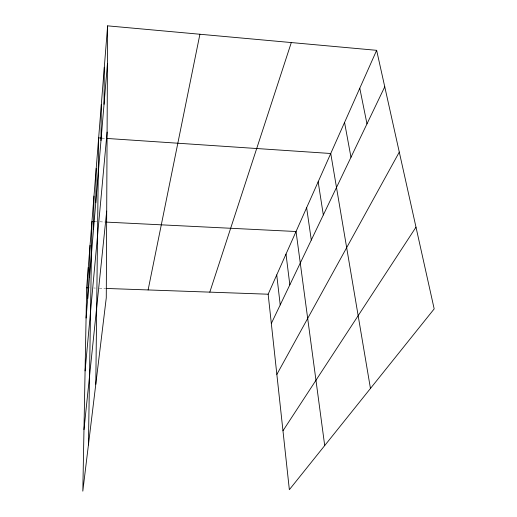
<?xml version="1.0" encoding="UTF-8"?>
<svg xmlns="http://www.w3.org/2000/svg" width="517" height="517" viewBox="0 0 517 517"><rect width="100%" height="100%" fill="white"/><g stroke="black" fill="none" stroke-linecap="round" stroke-linejoin="round"><path stroke-width="0.39" stroke-dasharray="2.58 1.94" d="M93.784 288.008L95.374 288.066M99.342 288.202L105.681 288.428M95.134 221.554L96.724 221.631M99.897 221.787L104.66 222.026M101.843 138.11L105.035 138.33"/><path stroke-width="0.78" d="M107.62 25.85L106.269 297.87L82.817 491.15L86.649 287.756L107.62 25.85L376.641 50.323L434.183 308.895L289.358 489.683L268.155 294.212L376.641 50.323M104.027 104.318L104.311 67.229M100.983 140.592L101.332 104.369M95.794 384.228L98.65 137.897L101.843 138.11M93.506 229.632L93.991 196.033M95.761 202.78L96.214 168.316M88.426 444.943L91.961 221.399L94.346 221.515M87.722 298.496L88.278 267.412M89.499 277.274L90.042 245.368M86.08 318.039L107.433 63.765M85.085 370.935L107.09 132.068M83.98 429.627L106.702 211.104M148.114 289.94L199.905 34.245M209.805 292.137L291.304 42.562M271.328 323.455L384.751 86.778M276.853 374.411L399.292 152.101M282.967 430.784L415.991 227.157M86.649 287.756L89.027 287.84M106.476 288.46L268.155 294.212M106.25 222.103L296.047 231.513L324.702 445.557M106.631 138.433L330.751 153.497L370.45 388.448M359.78 88.226L366.98 123.873M344.561 122.445L350.972 157.265M318.155 181.803L323.325 214.962M306.633 207.711L311.299 240.056M286.004 254.093L289.83 284.848M276.737 274.928L280.214 304.914"/></g></svg>
